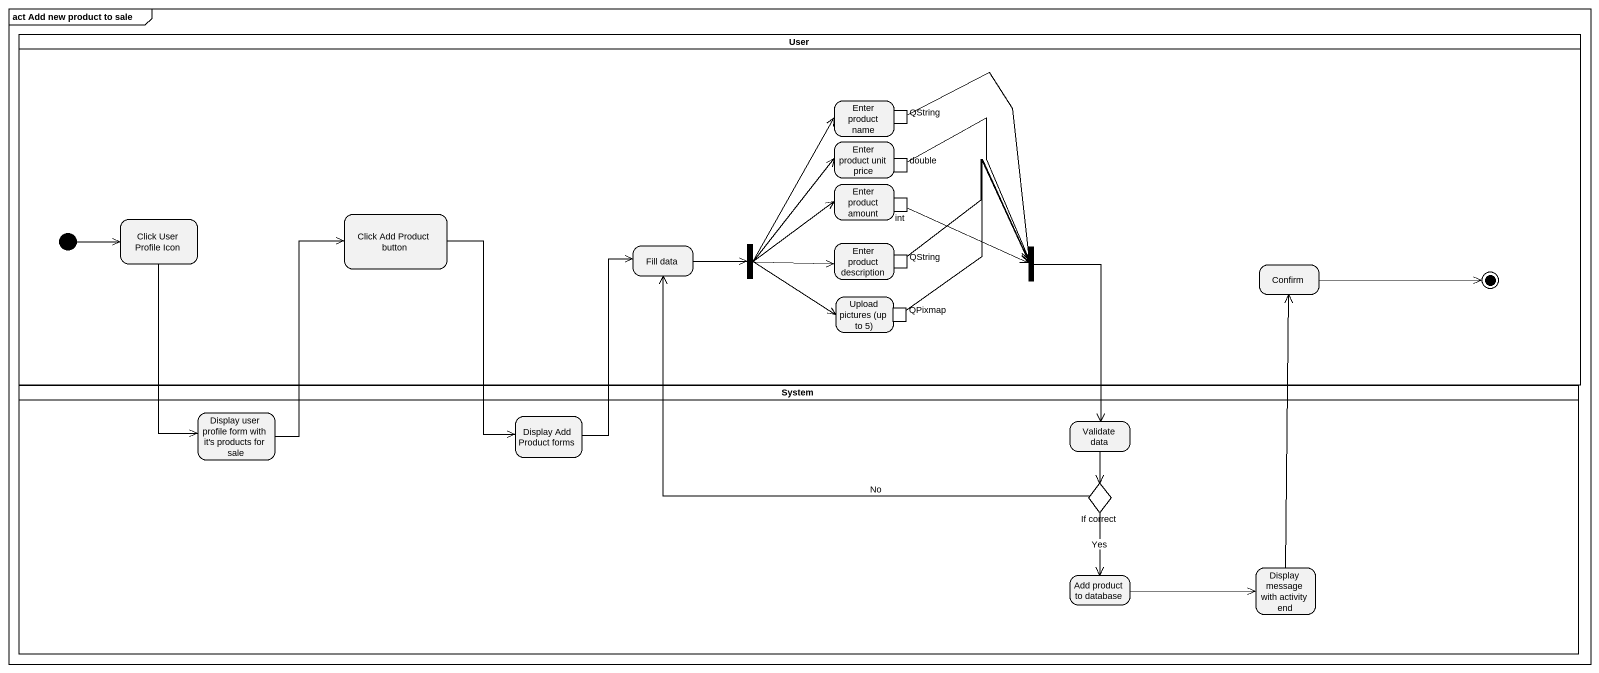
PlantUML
@startuml
mainframe act Add new product to sale
hide empty description
state User <<partition>> {
  state "Enter product name" as Enter_product_name {
    state QString <<outputPin>>
  }
  state "Enter product unit price" as Enter_product_unit_price {
    state double <<outputPin>>
  }
  state "Click Add Product button" as Click_Add_Product_button
  state "Enter product amount" as Enter_product_amount {
    state int <<outputPin>>
  }
  state "Click User Profile Icon" as Click_User_Profile_Icon
  state "Fill data" as Fill_data
  state fork1 <<fork>>
  state "Enter product description" as Enter_product_description {
    state "QString" as QString_2 <<outputPin>>
  }
  state fork2 <<join>>
  state Confirm
  state "Upload pictures (up to 5)" as Upload_pictures_up_to_5 {
    state QPixmap <<outputPin>>
  }
  [*] -right-> Click_User_Profile_Icon
  Confirm -right-> [*]
}
state System <<partition>> {
  state "Display user profile form with it's products for sale" as Display_user_profile_form
  state "Display Add Product forms" as Display_Add_Product_forms
  state "Validate data" as Validate_data
  state "If correct" as If_correct <<choice>>
  state "Add product to database" as Add_product_to_database
  state "Display message with activity end" as Display_message_with
}
QString --> fork2
double --> fork2
Click_Add_Product_button --> Display_Add_Product_forms
int -right-> fork2
Click_User_Profile_Icon --> Display_user_profile_form
Fill_data -right-> fork1
fork1 -up-> Enter_product_name
fork1 -up-> Enter_product_unit_price
fork1 -right-> Enter_product_amount
fork1 -right-> Enter_product_description
fork1 -right-> Upload_pictures_up_to_5
QString_2 -right-> fork2
fork2 --> Validate_data
QPixmap -right-> fork2
Display_user_profile_form -up-> Click_Add_Product_button
Display_Add_Product_forms -up-> Fill_data
Validate_data --> If_correct
If_correct -left-> Fill_data : No
If_correct --> Add_product_to_database : Yes
Add_product_to_database -right-> Display_message_with
Display_message_with -up-> Confirm
@enduml
